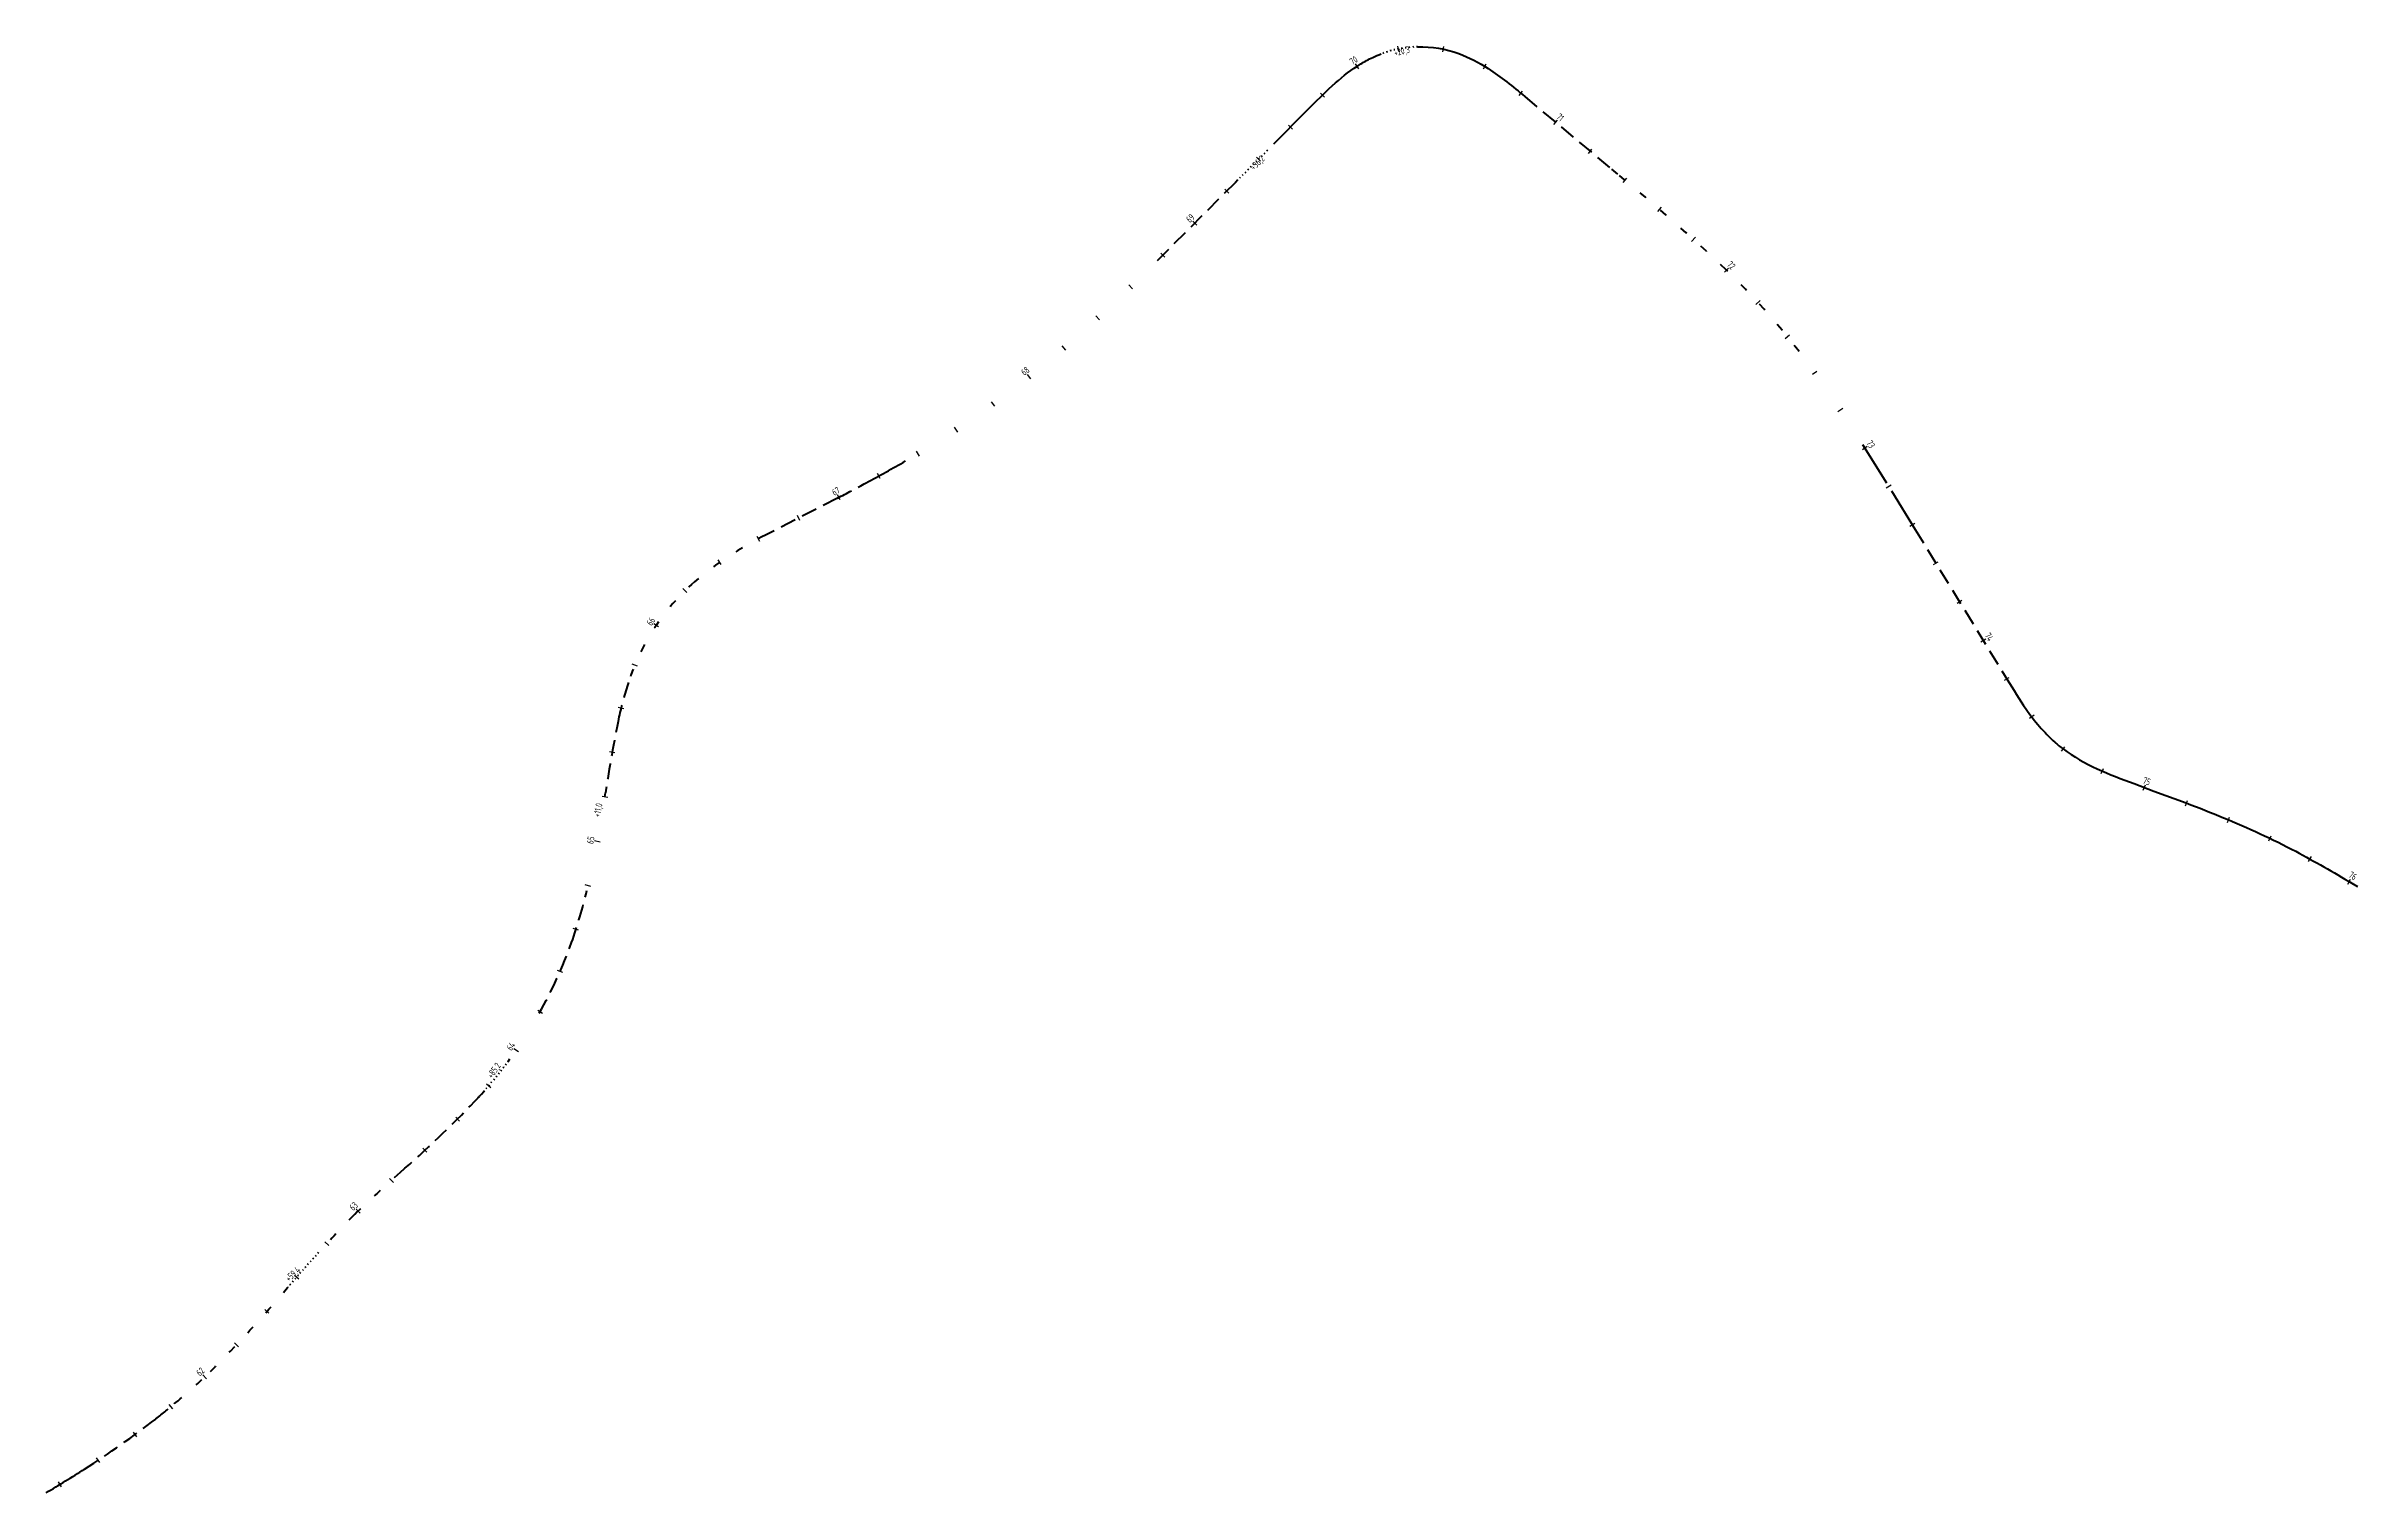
# Model space of a CAD drawing. Header units: metres. Extents: x 245702 to 2250761, y -1588929 to 6439132.
# Drawn here: x 2247312 to 2248335, y 540477 to 541117 of the extents above; entities that cross this region are included whole.
import ezdxf

# ---------------------------------------------------------------- set-up
doc = ezdxf.new("R2010")
doc.units = ezdxf.units.M
doc.linetypes.add('DASHED', pattern=[0.75, 0.5, -0.25])
doc.linetypes.add('STROT', pattern=[1.7, 0.5, -1.2])
doc.layers.add('ОСЬ_ВЕРХ_ПОКРЫТИЯ_ПИКЕТЫ', color=1, linetype='Continuous')
doc.layers.add('разметка', color=7, linetype='Continuous')
doc.styles.get("Standard").update_dxf_attribs({"font": 'simplex.shx'})

msp = doc.modelspace()

# ---------------------------------------------------------------- linework, layer by layer
at = {"layer": 'ОСЬ_ВЕРХ_ПОКРЫТИЯ_ПИКЕТЫ'}
for p, q in [((2247910.7, 541114.4), (2247910.2, 541116.9)), ((2247930, 541114.4), (2247930.5, 541116.8)), ((2247892.8, 541106.9), (2247891.4, 541109)), ((2247892.8, 541106.9), (2247891.4, 541109)), ((2247948, 541106.9), (2247949.3, 541109)), ((2247877.6, 541094.3), (2247875.9, 541096.1)), ((2247963.8, 541095), (2247965.4, 541096.9)), ((2247863.5, 541080.2), (2247861.7, 541081.9)), ((2247979.2, 541082.2), (2247980.8, 541084.1)), ((2247979.2, 541082.2), (2247980.8, 541084.1)), ((2247994.5, 541069.4), (2247996.1, 541071.3)), ((2247849.4, 541066), (2247847.6, 541067.8)), ((2247835.3, 541051.8), (2247833.5, 541053.6)), ((2248009.9, 541056.5), (2248011.5, 541058.5)), ((2247821.1, 541037.6), (2247819.4, 541039.4)), ((2247821.1, 541037.6), (2247819.4, 541039.4)), ((2248025.2, 541043.7), (2248026.8, 541045.6)), ((2248040.2, 541030.5), (2248041.9, 541032.4)), ((2247807, 541023.5), (2247805.2, 541025.3)), ((2248054.8, 541016.9), (2248056.5, 541018.7)), ((2248054.8, 541016.9), (2248056.5, 541018.7)), ((2247792.7, 541009.5), (2247791, 541011.3)), ((2248068.7, 541002.6), (2248070.5, 541004.3)), ((2247778.1, 540995.8), (2247776.4, 540997.6)), ((2248081.7, 540987.5), (2248083.6, 540989.1)), ((2247763.1, 540982.4), (2247761.5, 540984.3)), ((2247747.7, 540969.6), (2247746.2, 540971.6)), ((2247747.7, 540969.6), (2247746.2, 540971.6)), ((2248093.7, 540971.7), (2248095.7, 540973.1)), ((2247731.7, 540957.5), (2247730.3, 540959.5)), ((2247715.3, 540946.1), (2247713.9, 540948.2)), ((2248105, 540955.2), (2248107.1, 540956.6)), ((2247698.3, 540935.4), (2247697, 540937.6)), ((2248115.8, 540938.4), (2248118, 540939.8)), ((2248115.8, 540938.4), (2248118, 540939.8)), ((2247680.9, 540925.5), (2247679.7, 540927.7)), ((2247663.2, 540916.1), (2247662, 540918.3)), ((2247663.2, 540916.1), (2247662, 540918.3)), ((2248126.4, 540921.4), (2248128.5, 540922.7)), ((2247645.4, 540906.9), (2247644.3, 540909.1)), ((2247627.7, 540897.7), (2247626.5, 540899.9)), ((2248136.8, 540904.4), (2248139, 540905.7)), ((2247610.6, 540887.5), (2247609.2, 540889.6)), ((2248147.3, 540887.4), (2248149.4, 540888.7)), ((2247595.3, 540875), (2247593.6, 540876.8)), ((2248157.8, 540870.3), (2248159.9, 540871.6)), ((2247582.8, 540859.8), (2247580.7, 540861.2)), ((2247582.8, 540859.8), (2247580.7, 540861.2)), ((2248168.2, 540853.3), (2248170.4, 540854.6)), ((2248168.2, 540853.3), (2248170.4, 540854.6)), ((2247573.5, 540842.4), (2247571.2, 540843.4)), ((2248178.7, 540836.2), (2248180.8, 540837.5)), ((2247567.4, 540823.6), (2247565, 540824.2)), ((2248189.8, 540819.4), (2248191.8, 540820.9)), ((2247563.5, 540804.1), (2247561.1, 540804.5)), ((2248203.9, 540804.9), (2248205.4, 540806.8)), ((2248221.5, 540794.9), (2248222.5, 540797.2)), ((2247560.3, 540784.3), (2247557.8, 540784.8)), ((2248240.2, 540787.6), (2248241.1, 540790)), ((2248240.2, 540787.6), (2248241.1, 540790)), ((2248258.9, 540780.6), (2248259.8, 540783)), ((2248277.5, 540773.3), (2248278.4, 540775.6)), ((2247556.9, 540764.6), (2247554.4, 540765.1)), ((2247556.9, 540764.6), (2247554.4, 540765.1)), ((2248295.7, 540765.2), (2248296.8, 540767.4)), ((2248313.4, 540756), (2248314.6, 540758.2)), ((2247552.8, 540745), (2247550.3, 540745.6)), ((2248330.7, 540746), (2248331.9, 540748.2)), ((2248330.7, 540746), (2248331.9, 540748.2)), ((2247547.4, 540725.6), (2247545, 540726.4)), ((2247540.4, 540706.8), (2247538.1, 540707.8)), ((2247531.4, 540688.7), (2247529.3, 540690)), ((2247520.8, 540671.7), (2247518.7, 540673.1)), ((2247520.8, 540671.7), (2247518.7, 540673.1)), ((2247508.5, 540655.8), (2247506.6, 540657.4)), ((2247494.7, 540641.1), (2247493, 540642.9)), ((2247480.2, 540627.3), (2247478.5, 540629.1)), ((2247465.4, 540613.9), (2247463.7, 540615.7)), ((2247450.7, 540600.3), (2247449, 540602.1)), ((2247450.7, 540600.3), (2247449, 540602.1)), ((2247436.8, 540586), (2247435, 540587.7)), ((2247423.5, 540571.1), (2247421.6, 540572.8)), ((2247410.3, 540556.1), (2247408.5, 540557.7)), ((2247396.9, 540541.2), (2247395.1, 540543)), ((2247382.7, 540527), (2247381, 540528.8)), ((2247382.7, 540527), (2247381, 540528.8)), ((2247367.7, 540513.7), (2247366.1, 540515.6)), ((2247351.9, 540501.4), (2247350.4, 540503.4)), ((2247335.4, 540490), (2247334, 540492.1)), ((2247318.4, 540479.2), (2247317.1, 540481.4))]:
    msp.add_line(p, q, dxfattribs=at)
at = {"layer": 'разметка', "lineweight": 50, "ltscale": 7}
for points in [[(2247855.2, 541073.6), (2247869.3, 541087.8), (2247871.8, 541090.3, -0.015766), (2247882.5, 541100.6, -0.045736), (2247893.7, 541109, -0.031601), (2247899, 541111.9, -0.020138), (2247902.7, 541113.5)], [(2247918.9, 541116.6, -0.093226), (2247937.2, 541113.6, -0.059573), (2247950.1, 541107, -0.029715), (2247966.3, 541094.6)], [(2247674.7, 540923.6, 0.007898), (2247692.2, 540933.3, -403.883081)], [(2248179.9, 540836.6, 0.016587), (2248188.3, 540823.5, 0.058059), (2248201, 540808.8, 0.020124), (2248204.7, 540805.8, 0.042958), (2248204.7, 540805.8, 0.054981), (2248219.8, 540797, 0.018087), (2248236.1, 540790.5), (2248244.8, 540787.2), (2248259.2, 540781.9, -0.018348), (2248291.9, 540768.3, -0.01381), (2248307.7, 540760.5, -0.01151), (2248332.5, 540746.4), (2248335.1, 540744.9)], [(2247311.7, 540476.6, 0.006742), (2247328.7, 540487.1)]]:
    msp.add_lwpolyline(points, format="xyb", dxfattribs=at)
at = {"layer": 'разметка', "linetype": 'STROT', "lineweight": 50}
for points in [[(2247902.7, 541113.5, -0.08297), (2247918.9, 541116.6)], [(2247505.4, 540654.2, 0.021408), (2247516.2, 540667.5)], [(2247418.6, 540567.4, 0.000112), (2247418.8, 540567.6, -0.009817), (2247432.3, 540582.9, -0.008862)]]:
    msp.add_lwpolyline(points, format="xyb", dxfattribs=at)
at = {"layer": 'разметка', "linetype": 'DASHED', "lineweight": 50, "ltscale": 14}
for points in [[(2247966.3, 541094.6), (2248004.7, 541062.5)], [(2248139.2, 540903), (2248179.9, 540836.6)]]:
    msp.add_lwpolyline(points, dxfattribs=at)
at = {"layer": 'разметка', "linetype": 'STROT', "lineweight": 50}
msp.add_lwpolyline([(2247852.4, 541070.8), (2247839.3, 541057.7)], dxfattribs=at)
at = {"layer": 'разметка', "linetype": 'STROT', "lineweight": 50, "ltscale": 7}
for points in [[(2248004.7, 541062.5), (2248007.4, 541060.3, -0.019044), (2248055.5, 541017.9, -0.037792), (2248087.8, 540981.7, -0.624777), (2248087.8, 540981.7, -0.007953)], [(2247569.5, 540835.3, -0.645807), (2247569.5, 540835.3, -0.134905), (2247598.7, 540879.8, -0.058851), (2247630.4, 540900.6), (2247630.4, 540900.6), (2247630.4, 540900.6)], [(2247432.3, 540582.9, -0.010898), (2247448.2, 540599.7, -0.010974), (2247468.4, 540618.3, 0.001924), (2247468.4, 540618.3, 0.001924)], [(2247369.1, 540516.5, 0.017206), (2247384.4, 540530.3, 0.020745), (2247418.6, 540567.4, 0.020352)]]:
    msp.add_lwpolyline(points, format="xyb", dxfattribs=at)
at = {"layer": 'разметка', "linetype": 'DASHED', "lineweight": 50, "ltscale": 14}
for points in [[(2247838.2, 541056.6), (2247802.9, 541021.2, 1), (2247802.9, 541021.2)], [(2247674.7, 540923.6, -0.003587), (2247662, 540916.8), (2247630.4, 540900.6, 0.003498), (2247630.4, 540900.6)], [(2247559.3, 540786.4), (2247559.3, 540786.4, -0.012728), (2247565.3, 540820, -0.027265), (2247569.5, 540835.3)], [(2247530, 540688.8, 0.040792), (2247544.3, 540720.1, 0.025414), (2247551.1, 540743.2, 0.010469)], [(2247468.4, 540618.3, 0.021318), (2247501.5, 540649.9, 0.000621), (2247504.4, 540653)], [(2247328.7, 540487.1, 0.023402), (2247360.3, 540509.3, 0.009389), (2247369.1, 540516.5, 0.01029)]]:
    msp.add_lwpolyline(points, format="xyb", dxfattribs=at)
at = {"layer": 'разметка', "lineweight": 50, "ltscale": 7}
for points in [[(2247839.3, 541057.7), (2247838.2, 541056.6)], [(2248126.6, 540923.5), (2248116, 540940.5)], [(2248128.7, 540920.1), (2248139.2, 540903)], [(2247559, 540784.6), (2247559.3, 540786.4)], [(2247516.2, 540667.5), (2247517, 540668.6)], [(2247504.4, 540653), (2247505.4, 540654.2)]]:
    msp.add_lwpolyline(points, dxfattribs=at)

# ---------------------------------------------------------------- texts
at = {"layer": 'ОСЬ_ВЕРХ_ПОКРЫТИЯ_ПИКЕТЫ', "width": 0.6}
for s, rotation, p in [('70', 33.1824, (2247890.1, 541108.5)), ('+20,3', 13.8219, (2247908.9, 541112.4)), ('71', 320.1207, (2247980, 541085.1)), ('+36,2', 45.1063, (2247846.5, 541061.7)), ('69', 45.1063, (2247818.1, 541038.5)), ('72', 315.7325, (2248055.6, 541019.9)), ('68', 38.4818, (2247744.8, 540970.9)), ('73', 302.1203, (2248117.4, 540941.2)), ('67', 27.5202, (2247660.6, 540917.8)), ('66', 56.1085, (2247579.7, 540860.1)), ('74', 301.5669, (2248169.8, 540856)), ('75', 339.6009, (2248239.7, 540790.7)), ('+11,0', 79.4776, (2247556.9, 540775.5)), ('65', 79.4776, (2247553.9, 540763.6)), ('76', 329.5385, (2248330.8, 540749.2)), ('64', 55.105, (2247517.7, 540672)), ('+85,2', 55.105, (2247509.1, 540659.7)), ('63', 44.0454, (2247447.7, 540601.2)), ('+59,4', 44.0454, (2247419.3, 540569.8)), ('62', 43.4462, (2247379.8, 540528))]:
    msp.add_text(s, height=3, rotation=rotation, dxfattribs=at).set_placement(p)

doc.saveas('drawing.dxf')
